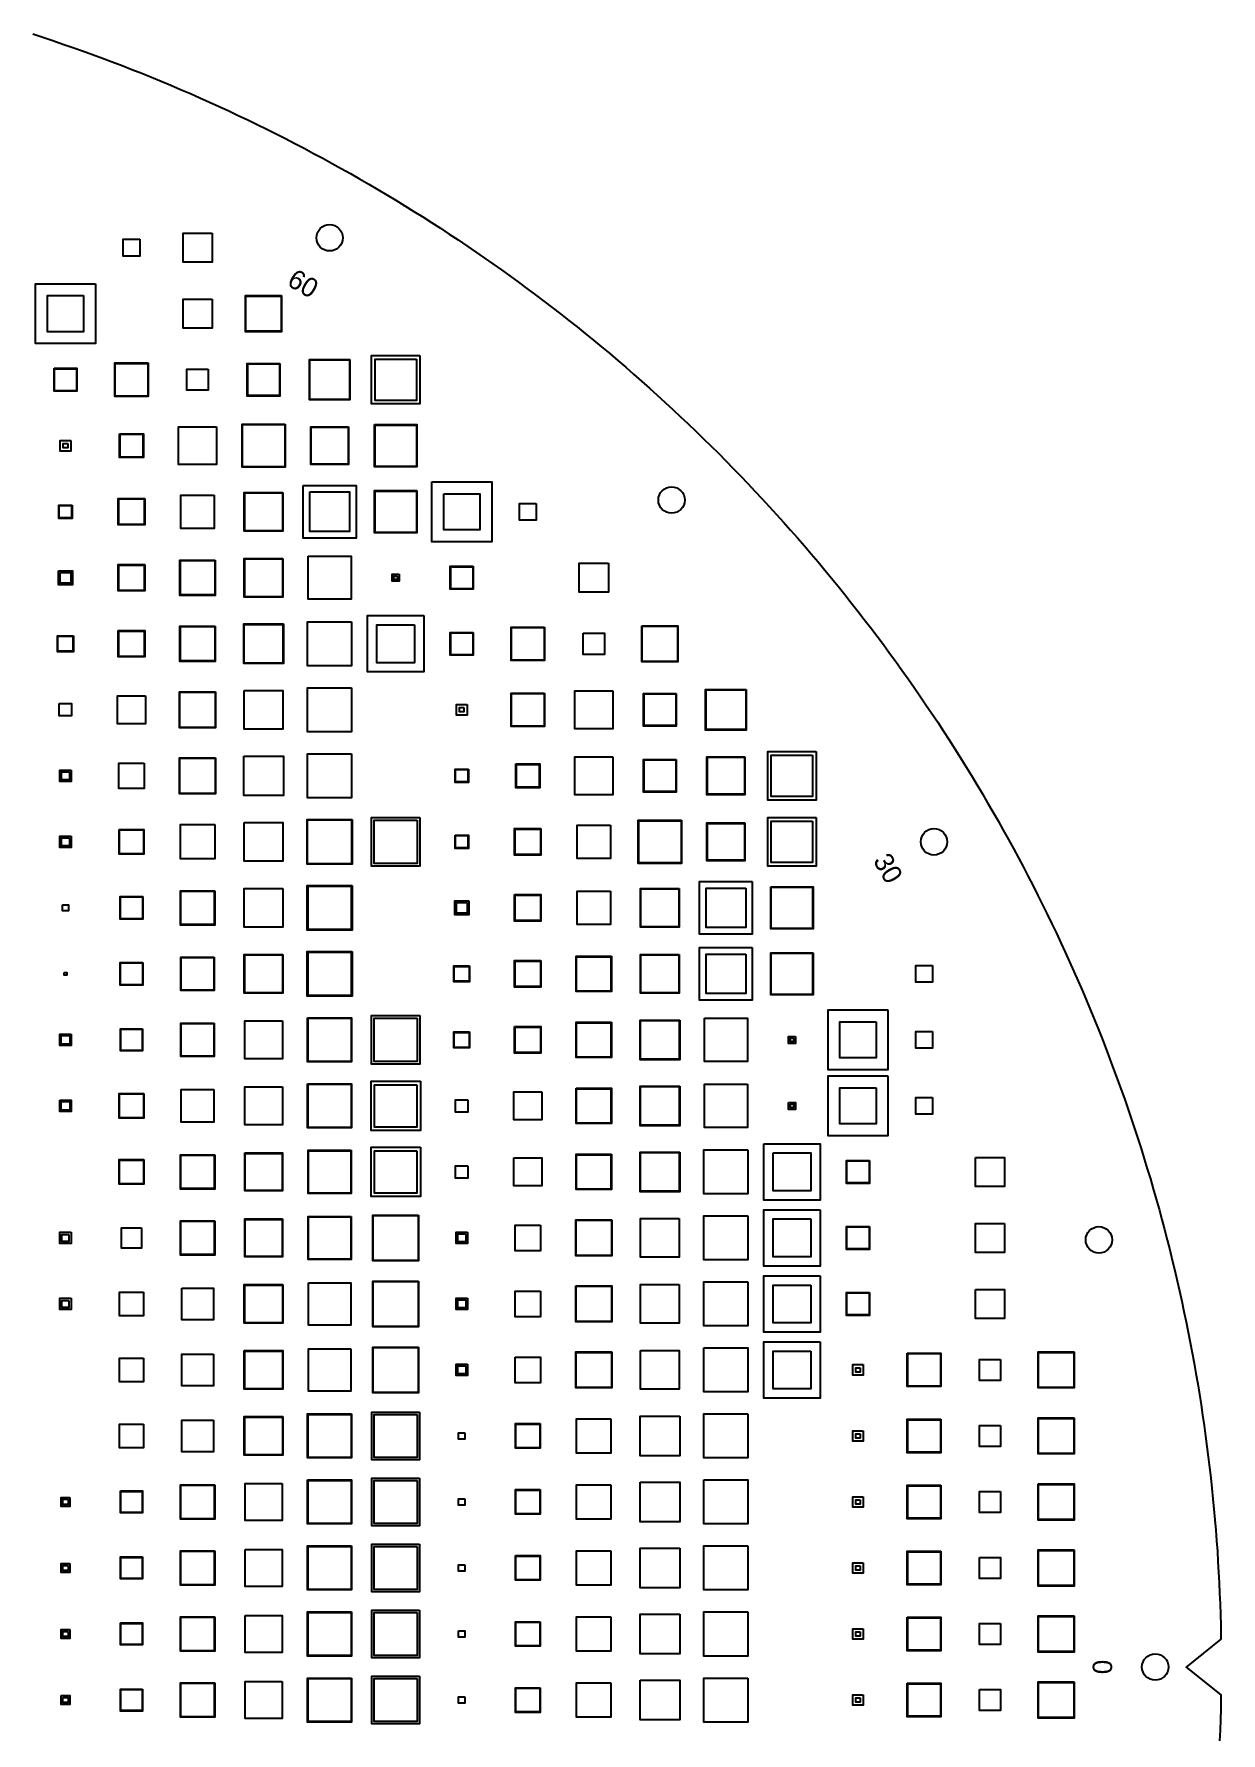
# Model space of a CAD drawing. Header units: millimetres. Extents: x -195 to 195, y -204 to 195.
# Drawn here: x 60.2 to 195, y -7.5 to 185.5 of the extents above; entities that cross this region are included whole.
import ezdxf
from ezdxf.enums import TextEntityAlignment as Align

# ---------------------------------------------------------------- set-up
doc = ezdxf.new("R2010")
doc.units = ezdxf.units.MM
for name, color, linetype in [('M3', 5, 'Continuous'), ('M4', 3, 'Continuous'), ('NPTH', 9, 'Continuous'), ('OUTLINE', 7, 'Continuous'), ('SILK_TOP', 7, 'Continuous')]:
    doc.layers.add(name, color=color, linetype=linetype)

msp = doc.modelspace()

# ---------------------------------------------------------------- linework, layer by layer
at = {"layer": 'M3'}
for points in [[(72.2, 162.2), (72.2, 160.3), (70.3, 160.3), (70.3, 162.2)], [(80.4, 162.9), (80.4, 159.6), (77.1, 159.6), (77.1, 162.9)], [(65.8, 155.8), (65.8, 151.7), (61.7, 151.7), (61.7, 155.8)], [(80.4, 155.4), (80.4, 152.1), (77.1, 152.1), (77.1, 155.4)], [(88.25, 155.75), (88.25, 151.75), (84.25, 151.75), (84.25, 155.75)], [(62.5, 147.5), (65, 147.5), (65, 145), (62.5, 145)], [(73.1, 148.1), (73.1, 144.4), (69.4, 144.4), (69.4, 148.1)], [(79.95, 147.45), (79.95, 145.05), (77.55, 145.05), (77.55, 147.45)], [(88.1, 148.1), (88.1, 144.4), (84.4, 144.4), (84.4, 148.1)], [(96, 148.5), (96, 144), (91.5, 144), (91.5, 148.5)], [(103.6, 148.6), (103.6, 143.9), (98.9, 143.9), (98.9, 148.6)], [(88.7, 141.2), (88.7, 136.3), (83.8, 136.3), (83.8, 141.2)], [(98.9, 141.1), (103.6, 141.1), (103.6, 136.4), (98.9, 136.4)], [(64, 139), (64, 138.5), (63.5, 138.5), (63.5, 139)], [(69.9, 140.1), (72.6, 140.1), (72.6, 137.4), (69.9, 137.4)], [(80.9, 140.9), (80.9, 136.6), (76.6, 136.6), (76.6, 140.9)], [(95.9, 140.9), (95.9, 136.6), (91.6, 136.6), (91.6, 140.9)], [(88.4, 133.4), (88.4, 129.1), (84.1, 129.1), (84.1, 133.4)], [(90.75, 134.25), (96.75, 134.25), (96.75, 128.25), (90.75, 128.25)], [(103.6, 133.6), (103.6, 128.9), (98.9, 128.9), (98.9, 133.6)], [(106.7, 133.3), (110.8, 133.3), (110.8, 129.2), (106.7, 129.2)], [(64.45, 131.95), (64.45, 130.55), (63.05, 130.55), (63.05, 131.95)], [(72.7, 132.7), (72.7, 129.8), (69.8, 129.8), (69.8, 132.7)], [(80.65, 133.15), (80.65, 129.35), (76.85, 129.35), (76.85, 133.15)], [(117.2, 132.2), (117.2, 130.3), (115.3, 130.3), (115.3, 132.2)], [(80.7, 125.7), (80.7, 121.8), (76.8, 121.8), (76.8, 125.7)], [(88.4, 125.9), (88.4, 121.6), (84.1, 121.6), (84.1, 125.9)], [(91.3, 126.2), (96.2, 126.2), (96.2, 121.3), (91.3, 121.3)], [(62.95, 124.55), (64.55, 124.55), (64.55, 122.95), (62.95, 122.95)], [(72.7, 125.2), (72.7, 122.3), (69.8, 122.3), (69.8, 125.2)], [(101.65, 124.15), (101.65, 123.35), (100.85, 123.35), (100.85, 124.15)], [(110, 125), (110, 122.5), (107.5, 122.5), (107.5, 125)], [(125.4, 125.4), (125.4, 122.1), (122.1, 122.1), (122.1, 125.4)], [(80.7, 118.2), (80.7, 114.3), (76.8, 114.3), (76.8, 118.2)], [(88.45, 118.45), (88.45, 114.05), (84.05, 114.05), (84.05, 118.45)], [(96.25, 118.75), (96.25, 113.75), (91.25, 113.75), (91.25, 118.75)], [(103.4, 118.4), (103.4, 114.1), (99.1, 114.1), (99.1, 118.4)], [(118.1, 118.1), (118.1, 114.4), (114.4, 114.4), (114.4, 118.1)], [(129.25, 118.25), (133.25, 118.25), (133.25, 114.25), (129.25, 114.25)], [(64.65, 117.15), (64.65, 115.35), (62.85, 115.35), (62.85, 117.15)], [(69.8, 117.7), (72.7, 117.7), (72.7, 114.8), (69.8, 114.8)], [(110, 117.5), (110, 115), (107.5, 115), (107.5, 117.5)], [(122.55, 117.45), (124.95, 117.45), (124.95, 115.05), (122.55, 115.05)], [(72.85, 110.35), (72.85, 107.15), (69.65, 107.15), (69.65, 110.35)], [(80.75, 110.75), (80.75, 106.75), (76.75, 106.75), (76.75, 110.75)], [(84.05, 110.95), (88.45, 110.95), (88.45, 106.55), (84.05, 106.55)], [(96.25, 111.25), (96.25, 106.25), (91.25, 106.25), (91.25, 111.25)], [(118.1, 110.6), (118.1, 106.9), (114.4, 106.9), (114.4, 110.6)], [(125.9, 110.9), (125.9, 106.6), (121.6, 106.6), (121.6, 110.9)], [(133.1, 110.6), (133.1, 106.9), (129.4, 106.9), (129.4, 110.6)], [(141, 111), (141, 106.5), (136.5, 106.5), (136.5, 111)], [(63.05, 109.45), (64.45, 109.45), (64.45, 108.05), (63.05, 108.05)], [(109, 109), (109, 108.5), (108.5, 108.5), (108.5, 109)], [(72.7, 102.7), (72.7, 99.8), (69.8, 99.8), (69.8, 102.7)], [(80.75, 103.25), (80.75, 99.25), (76.75, 99.25), (76.75, 103.25)], [(84, 103.5), (88.5, 103.5), (88.5, 99), (84, 99)], [(96.25, 103.75), (96.25, 98.75), (91.25, 98.75), (91.25, 103.75)], [(114.9, 102.6), (117.6, 102.6), (117.6, 99.9), (114.9, 99.9)], [(125.9, 103.4), (125.9, 99.1), (121.6, 99.1), (121.6, 103.4)], [(133.1, 103.1), (133.1, 99.4), (129.4, 99.4), (129.4, 103.1)], [(140.9, 103.4), (140.9, 99.1), (136.6, 99.1), (136.6, 103.4)], [(148.6, 103.6), (148.6, 98.9), (143.9, 98.9), (143.9, 103.6)], [(64.4, 101.9), (64.4, 100.6), (63.1, 100.6), (63.1, 101.9)], [(109.45, 101.95), (109.45, 100.55), (108.05, 100.55), (108.05, 101.95)], [(69.85, 95.15), (72.65, 95.15), (72.65, 92.35), (69.85, 92.35)], [(80.7, 95.7), (80.7, 91.8), (76.8, 91.8), (76.8, 95.7)], [(84.05, 95.95), (88.45, 95.95), (88.45, 91.55), (84.05, 91.55)], [(96.25, 96.25), (96.25, 91.25), (91.25, 91.25), (91.25, 96.25)], [(103.7, 96.2), (103.7, 91.3), (98.8, 91.3), (98.8, 96.2)], [(117.7, 95.2), (117.7, 92.3), (114.8, 92.3), (114.8, 95.2)], [(125.65, 95.65), (125.65, 91.85), (121.85, 91.85), (121.85, 95.65)], [(133.7, 96.2), (133.7, 91.3), (128.8, 91.3), (128.8, 96.2)], [(140.9, 95.9), (140.9, 91.6), (136.6, 91.6), (136.6, 95.9)], [(148.6, 96.1), (148.6, 91.4), (143.9, 91.4), (143.9, 96.1)], [(64.4, 94.4), (64.4, 93.1), (63.1, 93.1), (63.1, 94.4)], [(108.05, 94.45), (109.45, 94.45), (109.45, 93.05), (108.05, 93.05)], [(141.75, 89.25), (141.75, 83.25), (135.75, 83.25), (135.75, 89.25)], [(72.5, 87.5), (72.5, 85), (70, 85), (70, 87.5)], [(80.7, 88.2), (80.7, 84.3), (76.8, 84.3), (76.8, 88.2)], [(88.45, 88.45), (88.45, 84.05), (84.05, 84.05), (84.05, 88.45)], [(96.2, 88.7), (96.2, 83.8), (91.3, 83.8), (91.3, 88.7)], [(109.55, 87.05), (109.55, 85.45), (107.95, 85.45), (107.95, 87.05)], [(114.8, 87.7), (117.7, 87.7), (117.7, 84.8), (114.8, 84.8)], [(125.65, 88.15), (125.65, 84.35), (121.85, 84.35), (121.85, 88.15)], [(133.4, 88.4), (133.4, 84.1), (129.1, 84.1), (129.1, 88.4)], [(143.9, 88.6), (148.6, 88.6), (148.6, 83.9), (143.9, 83.9)], [(63.4, 86.6), (64.1, 86.6), (64.1, 85.9), (63.4, 85.9)], [(96.2, 81.2), (96.2, 76.3), (91.3, 76.3), (91.3, 81.2)], [(141.75, 81.75), (141.75, 75.75), (135.75, 75.75), (135.75, 81.75)], [(148.6, 81.1), (148.6, 76.4), (143.9, 76.4), (143.9, 81.1)], [(72.5, 80), (72.5, 77.5), (70, 77.5), (70, 80)], [(80.6, 80.6), (80.6, 76.9), (76.9, 76.9), (76.9, 80.6)], [(88.4, 80.9), (88.4, 76.6), (84.1, 76.6), (84.1, 80.9)], [(109.65, 79.65), (109.65, 77.85), (107.85, 77.85), (107.85, 79.65)], [(117.7, 80.2), (117.7, 77.3), (114.8, 77.3), (114.8, 80.2)], [(125.7, 80.7), (125.7, 76.8), (121.8, 76.8), (121.8, 80.7)], [(133.4, 80.9), (133.4, 76.6), (129.1, 76.6), (129.1, 80.9)], [(162.2, 79.7), (162.2, 77.8), (160.3, 77.8), (160.3, 79.7)], [(63.6, 78.9), (63.9, 78.9), (63.9, 78.6), (63.6, 78.6)], [(88.4, 73.4), (88.4, 69.1), (84.1, 69.1), (84.1, 73.4)], [(91.25, 73.75), (96.25, 73.75), (96.25, 68.75), (91.25, 68.75)], [(103.7, 73.7), (103.7, 68.8), (98.8, 68.8), (98.8, 73.7)], [(133.45, 73.45), (133.45, 69.05), (129.05, 69.05), (129.05, 73.45)], [(136.3, 73.7), (141.2, 73.7), (141.2, 68.8), (136.3, 68.8)], [(64.25, 71.75), (64.25, 70.75), (63.25, 70.75), (63.25, 71.75)], [(72.45, 72.45), (72.45, 70.05), (70.05, 70.05), (70.05, 72.45)], [(80.6, 73.1), (80.6, 69.4), (76.9, 69.4), (76.9, 73.1)], [(109.65, 72.15), (109.65, 70.35), (107.85, 70.35), (107.85, 72.15)], [(114.8, 72.7), (117.7, 72.7), (117.7, 69.8), (114.8, 69.8)], [(125.7, 73.2), (125.7, 69.3), (121.8, 69.3), (121.8, 73.2)], [(146.65, 71.65), (146.65, 70.85), (145.85, 70.85), (145.85, 71.65)], [(155.8, 73.3), (155.8, 69.2), (151.7, 69.2), (151.7, 73.3)], [(162.2, 72.2), (162.2, 70.3), (160.3, 70.3), (160.3, 72.2)], [(88.4, 65.9), (88.4, 61.6), (84.1, 61.6), (84.1, 65.9)], [(91.25, 66.25), (96.25, 66.25), (96.25, 61.25), (91.25, 61.25)], [(104.05, 66.55), (104.05, 60.95), (98.45, 60.95), (98.45, 66.55)], [(121.8, 65.7), (125.7, 65.7), (125.7, 61.8), (121.8, 61.8)], [(133.45, 65.95), (133.45, 61.55), (129.05, 61.55), (129.05, 65.95)], [(141.2, 66.2), (141.2, 61.3), (136.3, 61.3), (136.3, 66.2)], [(155.8, 65.8), (155.8, 61.7), (151.7, 61.7), (151.7, 65.8)], [(63.25, 64.25), (64.25, 64.25), (64.25, 63.25), (63.25, 63.25)], [(72.65, 65.15), (72.65, 62.35), (69.85, 62.35), (69.85, 65.15)], [(80.6, 65.6), (80.6, 61.9), (76.9, 61.9), (76.9, 65.6)], [(109.45, 64.45), (109.45, 63.05), (108.05, 63.05), (108.05, 64.45)], [(117.85, 65.35), (117.85, 62.15), (114.65, 62.15), (114.65, 65.35)], [(145.85, 64.15), (146.65, 64.15), (146.65, 63.35), (145.85, 63.35)], [(162.2, 64.7), (162.2, 62.8), (160.3, 62.8), (160.3, 64.7)], [(80.7, 58.2), (80.7, 54.3), (76.8, 54.3), (76.8, 58.2)], [(84.15, 58.35), (88.35, 58.35), (88.35, 54.15), (84.15, 54.15)], [(96.2, 58.7), (96.2, 53.8), (91.3, 53.8), (91.3, 58.7)], [(104.05, 59.05), (104.05, 53.45), (98.45, 53.45), (98.45, 59.05)], [(125.7, 58.2), (125.7, 54.3), (121.8, 54.3), (121.8, 58.2)], [(133.45, 58.45), (133.45, 54.05), (129.05, 54.05), (129.05, 58.45)], [(141.25, 58.75), (141.25, 53.75), (136.25, 53.75), (136.25, 58.75)], [(144.1, 58.4), (148.4, 58.4), (148.4, 54.1), (144.1, 54.1)], [(72.65, 57.65), (72.65, 54.85), (69.85, 54.85), (69.85, 57.65)], [(109.45, 56.95), (109.45, 55.55), (108.05, 55.55), (108.05, 56.95)], [(114.65, 57.85), (117.85, 57.85), (117.85, 54.65), (114.65, 54.65)], [(155, 57.5), (155, 55), (152.5, 55), (152.5, 57.5)], [(167.1, 57.9), (170.4, 57.9), (170.4, 54.6), (167.1, 54.6)], [(80.7, 50.7), (80.7, 46.8), (76.8, 46.8), (76.8, 50.7)], [(88.35, 50.85), (88.35, 46.65), (84.15, 46.65), (84.15, 50.85)], [(96.2, 51.2), (96.2, 46.3), (91.3, 46.3), (91.3, 51.2)], [(103.8, 51.3), (103.8, 46.2), (98.7, 46.2), (98.7, 51.3)], [(117.7, 50.2), (117.7, 47.3), (114.8, 47.3), (114.8, 50.2)], [(125.75, 50.75), (125.75, 46.75), (121.75, 46.75), (121.75, 50.75)], [(133.45, 50.95), (133.45, 46.55), (129.05, 46.55), (129.05, 50.95)], [(141.25, 51.25), (141.25, 46.25), (136.25, 46.25), (136.25, 51.25)], [(148.4, 50.9), (148.4, 46.6), (144.1, 46.6), (144.1, 50.9)], [(170.4, 50.4), (170.4, 47.1), (167.1, 47.1), (167.1, 50.4)], [(64.4, 49.4), (64.4, 48.1), (63.1, 48.1), (63.1, 49.4)], [(72.4, 49.9), (72.4, 47.6), (70.1, 47.6), (70.1, 49.9)], [(109.4, 49.4), (109.4, 48.1), (108.1, 48.1), (108.1, 49.4)], [(155, 50), (155, 47.5), (152.5, 47.5), (152.5, 50)], [(72.6, 42.6), (72.6, 39.9), (69.9, 39.9), (69.9, 42.6)], [(76.95, 43.05), (80.55, 43.05), (80.55, 39.45), (76.95, 39.45)], [(88.4, 43.4), (88.4, 39.1), (84.1, 39.1), (84.1, 43.4)], [(91.35, 43.65), (96.15, 43.65), (96.15, 38.85), (91.35, 38.85)], [(103.8, 43.8), (103.8, 38.7), (98.7, 38.7), (98.7, 43.8)], [(117.7, 42.7), (117.7, 39.8), (114.8, 39.8), (114.8, 42.7)], [(121.75, 43.25), (125.75, 43.25), (125.75, 39.25), (121.75, 39.25)], [(133.45, 43.45), (133.45, 39.05), (129.05, 39.05), (129.05, 43.45)], [(141.25, 43.75), (141.25, 38.75), (136.25, 38.75), (136.25, 43.75)], [(148.4, 43.4), (148.4, 39.1), (144.1, 39.1), (144.1, 43.4)], [(155, 42.5), (155, 40), (152.5, 40), (152.5, 42.5)], [(167.1, 42.9), (170.4, 42.9), (170.4, 39.6), (167.1, 39.6)], [(64.4, 41.9), (64.4, 40.6), (63.1, 40.6), (63.1, 41.9)], [(109.4, 41.9), (109.4, 40.6), (108.1, 40.6), (108.1, 41.9)], [(72.6, 35.1), (72.6, 32.4), (69.9, 32.4), (69.9, 35.1)], [(80.55, 35.55), (80.55, 31.95), (76.95, 31.95), (76.95, 35.55)], [(84.1, 35.9), (88.4, 35.9), (88.4, 31.6), (84.1, 31.6)], [(96.15, 36.15), (96.15, 31.35), (91.35, 31.35), (91.35, 36.15)], [(103.8, 36.3), (103.8, 31.2), (98.7, 31.2), (98.7, 36.3)], [(114.8, 35.2), (117.7, 35.2), (117.7, 32.3), (114.8, 32.3)], [(125.75, 35.75), (125.75, 31.75), (121.75, 31.75), (121.75, 35.75)], [(129.05, 35.95), (133.45, 35.95), (133.45, 31.55), (129.05, 31.55)], [(136.25, 36.25), (141.25, 36.25), (141.25, 31.25), (136.25, 31.25)], [(148.4, 35.9), (148.4, 31.6), (144.1, 31.6), (144.1, 35.9)], [(159.4, 35.6), (163.1, 35.6), (163.1, 31.9), (159.4, 31.9)], [(169.95, 34.95), (169.95, 32.55), (167.55, 32.55), (167.55, 34.95)], [(178.25, 35.75), (178.25, 31.75), (174.25, 31.75), (174.25, 35.75)], [(109.4, 34.4), (109.4, 33.1), (108.1, 33.1), (108.1, 34.4)], [(154, 34), (154, 33.5), (153.5, 33.5), (153.5, 34)], [(72.6, 27.6), (72.6, 24.9), (69.9, 24.9), (69.9, 27.6)], [(80.55, 28.05), (80.55, 24.45), (76.95, 24.45), (76.95, 28.05)], [(88.4, 28.4), (88.4, 24.1), (84.1, 24.1), (84.1, 28.4)], [(96.25, 28.75), (96.25, 23.75), (91.25, 23.75), (91.25, 28.75)], [(103.7, 28.7), (103.7, 23.8), (98.8, 23.8), (98.8, 28.7)], [(117.65, 27.65), (117.65, 24.85), (114.85, 24.85), (114.85, 27.65)], [(125.7, 28.2), (125.7, 24.3), (121.8, 24.3), (121.8, 28.2)], [(133.5, 28.5), (133.5, 24), (129, 24), (129, 28.5)], [(141.25, 28.75), (141.25, 23.75), (136.25, 23.75), (136.25, 28.75)], [(163.1, 28.1), (163.1, 24.4), (159.4, 24.4), (159.4, 28.1)], [(169.95, 27.45), (169.95, 25.05), (167.55, 25.05), (167.55, 27.45)], [(178.25, 28.25), (178.25, 24.25), (174.25, 24.25), (174.25, 28.25)], [(109.1, 26.6), (109.1, 25.9), (108.4, 25.9), (108.4, 26.6)], [(154, 26.5), (154, 26), (153.5, 26), (153.5, 26.5)], [(91.25, 21.25), (96.25, 21.25), (96.25, 16.25), (91.25, 16.25)], [(136.25, 21.25), (141.25, 21.25), (141.25, 16.25), (136.25, 16.25)], [(70.05, 19.95), (72.45, 19.95), (72.45, 17.55), (70.05, 17.55)], [(80.7, 20.7), (80.7, 16.8), (76.8, 16.8), (76.8, 20.7)], [(88.35, 20.85), (88.35, 16.65), (84.15, 16.65), (84.15, 20.85)], [(103.7, 21.2), (103.7, 16.3), (98.8, 16.3), (98.8, 21.2)], [(117.65, 20.15), (117.65, 17.35), (114.85, 17.35), (114.85, 20.15)], [(125.7, 20.7), (125.7, 16.8), (121.8, 16.8), (121.8, 20.7)], [(129, 21), (133.5, 21), (133.5, 16.5), (129, 16.5)], [(163.1, 20.6), (163.1, 16.9), (159.4, 16.9), (159.4, 20.6)], [(169.95, 19.95), (169.95, 17.55), (167.55, 17.55), (167.55, 19.95)], [(174.25, 20.75), (178.25, 20.75), (178.25, 16.75), (174.25, 16.75)], [(64.05, 19.05), (64.05, 18.45), (63.45, 18.45), (63.45, 19.05)], [(109.1, 19.1), (109.1, 18.4), (108.4, 18.4), (108.4, 19.1)], [(154, 19), (154, 18.5), (153.5, 18.5), (153.5, 19)], [(96.25, 13.75), (96.25, 8.75), (91.25, 8.75), (91.25, 13.75)], [(103.7, 13.7), (103.7, 8.8), (98.8, 8.8), (98.8, 13.7)], [(141.25, 13.75), (141.25, 8.75), (136.25, 8.75), (136.25, 13.75)], [(72.45, 12.45), (72.45, 10.05), (70.05, 10.05), (70.05, 12.45)], [(80.7, 13.2), (80.7, 9.3), (76.8, 9.3), (76.8, 13.2)], [(84.15, 13.35), (88.35, 13.35), (88.35, 9.15), (84.15, 9.15)], [(109.1, 11.6), (109.1, 10.9), (108.4, 10.9), (108.4, 11.6)], [(114.85, 12.65), (117.65, 12.65), (117.65, 9.85), (114.85, 9.85)], [(125.7, 13.2), (125.7, 9.3), (121.8, 9.3), (121.8, 13.2)], [(133.5, 13.5), (133.5, 9), (129, 9), (129, 13.5)], [(163.1, 13.1), (163.1, 9.4), (159.4, 9.4), (159.4, 13.1)], [(167.55, 12.45), (169.95, 12.45), (169.95, 10.05), (167.55, 10.05)], [(178.25, 13.25), (178.25, 9.25), (174.25, 9.25), (174.25, 13.25)], [(64.05, 11.55), (64.05, 10.95), (63.45, 10.95), (63.45, 11.55)], [(154, 11.5), (154, 11), (153.5, 11), (153.5, 11.5)], [(84.15, 5.85), (88.35, 5.85), (88.35, 1.65), (84.15, 1.65)], [(96.25, 6.25), (96.25, 1.25), (91.25, 1.25), (91.25, 6.25)], [(103.7, 6.2), (103.7, 1.3), (98.8, 1.3), (98.8, 6.2)], [(133.5, 6), (133.5, 1.5), (129, 1.5), (129, 6)], [(141.25, 6.25), (141.25, 1.25), (136.25, 1.25), (136.25, 6.25)], [(64.05, 4.05), (64.05, 3.45), (63.45, 3.45), (63.45, 4.05)], [(70.05, 4.95), (72.45, 4.95), (72.45, 2.55), (70.05, 2.55)], [(80.7, 5.7), (80.7, 1.8), (76.8, 1.8), (76.8, 5.7)], [(108.4, 4.1), (109.1, 4.1), (109.1, 3.4), (108.4, 3.4)], [(117.65, 5.15), (117.65, 2.35), (114.85, 2.35), (114.85, 5.15)], [(125.7, 5.7), (125.7, 1.8), (121.8, 1.8), (121.8, 5.7)], [(154, 4), (154, 3.5), (153.5, 3.5), (153.5, 4)], [(159.4, 5.6), (163.1, 5.6), (163.1, 1.9), (159.4, 1.9)], [(169.95, 4.95), (169.95, 2.55), (167.55, 2.55), (167.55, 4.95)], [(178.25, 5.75), (178.25, 1.75), (174.25, 1.75), (174.25, 5.75)], [(80.7, -1.8), (80.7, -5.7), (76.8, -5.7), (76.8, -1.8)], [(88.35, -1.65), (88.35, -5.85), (84.15, -5.85), (84.15, -1.65)], [(96.25, -1.25), (96.25, -6.25), (91.25, -6.25), (91.25, -1.25)], [(103.7, -1.3), (103.7, -6.2), (98.8, -6.2), (98.8, -1.3)], [(125.7, -1.8), (125.7, -5.7), (121.8, -5.7), (121.8, -1.8)], [(129, -1.5), (133.5, -1.5), (133.5, -6), (129, -6)], [(141.25, -1.25), (141.25, -6.25), (136.25, -6.25), (136.25, -1.25)], [(159.4, -1.9), (163.1, -1.9), (163.1, -5.6), (159.4, -5.6)], [(178.25, -1.75), (178.25, -5.75), (174.25, -5.75), (174.25, -1.75)], [(63.45, -3.45), (64.05, -3.45), (64.05, -4.05), (63.45, -4.05)], [(72.45, -2.55), (72.45, -4.95), (70.05, -4.95), (70.05, -2.55)], [(109.1, -3.4), (109.1, -4.1), (108.4, -4.1), (108.4, -3.4)], [(117.65, -2.35), (117.65, -5.15), (114.85, -5.15), (114.85, -2.35)], [(154, -3.5), (154, -4), (153.5, -4), (153.5, -3.5)], [(167.55, -2.55), (169.95, -2.55), (169.95, -4.95), (167.55, -4.95)]]:
    msp.add_lwpolyline(points, close=True, dxfattribs=at)
at = {"layer": 'M4'}
for points in [[(72.2, 162.2), (72.2, 160.3), (70.3, 160.3), (70.3, 162.2)], [(80.4, 162.9), (80.4, 159.6), (77.1, 159.6), (77.1, 162.9)], [(67.15, 157.15), (67.15, 150.35), (60.35, 150.35), (60.35, 157.15)], [(80.4, 155.4), (80.4, 152.1), (77.1, 152.1), (77.1, 155.4)], [(88.3, 155.8), (88.3, 151.7), (84.2, 151.7), (84.2, 155.8)], [(104, 149), (104, 143.5), (98.5, 143.5), (98.5, 149)], [(62.45, 147.55), (65.05, 147.55), (65.05, 144.95), (62.45, 144.95)], [(73.15, 148.15), (73.15, 144.35), (69.35, 144.35), (69.35, 148.15)], [(79.95, 147.45), (79.95, 145.05), (77.55, 145.05), (77.55, 147.45)], [(88.05, 148.05), (88.05, 144.45), (84.45, 144.45), (84.45, 148.05)], [(96.05, 148.55), (96.05, 143.95), (91.45, 143.95), (91.45, 148.55)], [(88.65, 141.15), (88.65, 136.35), (83.85, 136.35), (83.85, 141.15)], [(98.85, 141.15), (103.65, 141.15), (103.65, 136.35), (98.85, 136.35)], [(64.35, 139.35), (64.35, 138.15), (63.15, 138.15), (63.15, 139.35)], [(69.95, 140.05), (72.55, 140.05), (72.55, 137.45), (69.95, 137.45)], [(80.9, 140.9), (80.9, 136.6), (76.6, 136.6), (76.6, 140.9)], [(95.85, 140.85), (95.85, 136.65), (91.65, 136.65), (91.65, 140.85)], [(88.45, 133.45), (88.45, 129.05), (84.05, 129.05), (84.05, 133.45)], [(91.5, 133.5), (96, 133.5), (96, 129), (91.5, 129)], [(103.65, 133.65), (103.65, 128.85), (98.85, 128.85), (98.85, 133.65)], [(105.35, 134.65), (112.15, 134.65), (112.15, 127.85), (105.35, 127.85)], [(64.5, 132), (64.5, 130.5), (63, 130.5), (63, 132)], [(72.75, 132.75), (72.75, 129.75), (69.75, 129.75), (69.75, 132.75)], [(80.65, 133.15), (80.65, 129.35), (76.85, 129.35), (76.85, 133.15)], [(117.2, 132.2), (117.2, 130.3), (115.3, 130.3), (115.3, 132.2)], [(80.75, 125.75), (80.75, 121.75), (76.75, 121.75), (76.75, 125.75)], [(88.45, 125.95), (88.45, 121.55), (84.05, 121.55), (84.05, 125.95)], [(91.3, 126.2), (96.2, 126.2), (96.2, 121.3), (91.3, 121.3)], [(63.15, 124.35), (64.35, 124.35), (64.35, 123.15), (63.15, 123.15)], [(72.75, 125.25), (72.75, 122.25), (69.75, 122.25), (69.75, 125.25)], [(101.45, 123.95), (101.45, 123.55), (101.05, 123.55), (101.05, 123.95)], [(110.05, 125.05), (110.05, 122.45), (107.45, 122.45), (107.45, 125.05)], [(125.4, 125.4), (125.4, 122.1), (122.1, 122.1), (122.1, 125.4)], [(69.75, 117.75), (72.75, 117.75), (72.75, 114.75), (69.75, 114.75)], [(80.75, 118.25), (80.75, 114.25), (76.75, 114.25), (76.75, 118.25)], [(88.5, 118.5), (88.5, 114), (84, 114), (84, 118.5)], [(96.25, 118.75), (96.25, 113.75), (91.25, 113.75), (91.25, 118.75)], [(104.45, 119.45), (104.45, 113.05), (98.05, 113.05), (98.05, 119.45)], [(118.15, 118.15), (118.15, 114.35), (114.35, 114.35), (114.35, 118.15)], [(129.2, 118.3), (133.3, 118.3), (133.3, 114.2), (129.2, 114.2)], [(64.6, 117.1), (64.6, 115.4), (62.9, 115.4), (62.9, 117.1)], [(110.05, 117.55), (110.05, 114.95), (107.45, 114.95), (107.45, 117.55)], [(122.55, 117.45), (124.95, 117.45), (124.95, 115.05), (122.55, 115.05)], [(72.85, 110.35), (72.85, 107.15), (69.65, 107.15), (69.65, 110.35)], [(80.8, 110.8), (80.8, 106.7), (76.7, 106.7), (76.7, 110.8)], [(84.05, 110.95), (88.45, 110.95), (88.45, 106.55), (84.05, 106.55)], [(96.25, 111.25), (96.25, 106.25), (91.25, 106.25), (91.25, 111.25)], [(118.15, 110.65), (118.15, 106.85), (114.35, 106.85), (114.35, 110.65)], [(125.9, 110.9), (125.9, 106.6), (121.6, 106.6), (121.6, 110.9)], [(133.05, 110.55), (133.05, 106.95), (129.45, 106.95), (129.45, 110.55)], [(141.05, 111.05), (141.05, 106.45), (136.45, 106.45), (136.45, 111.05)], [(63.05, 109.45), (64.45, 109.45), (64.45, 108.05), (63.05, 108.05)], [(109.35, 109.35), (109.35, 108.15), (108.15, 108.15), (108.15, 109.35)], [(72.7, 102.7), (72.7, 99.8), (69.8, 99.8), (69.8, 102.7)], [(80.8, 103.3), (80.8, 99.2), (76.7, 99.2), (76.7, 103.3)], [(84, 103.5), (88.5, 103.5), (88.5, 99), (84, 99)], [(96.25, 103.75), (96.25, 98.75), (91.25, 98.75), (91.25, 103.75)], [(114.95, 102.55), (117.55, 102.55), (117.55, 99.95), (114.95, 99.95)], [(125.9, 103.4), (125.9, 99.1), (121.6, 99.1), (121.6, 103.4)], [(133.05, 103.05), (133.05, 99.45), (129.45, 99.45), (129.45, 103.05)], [(140.85, 103.35), (140.85, 99.15), (136.65, 99.15), (136.65, 103.35)], [(149, 104), (149, 98.5), (143.5, 98.5), (143.5, 104)], [(64.2, 101.7), (64.2, 100.8), (63.3, 100.8), (63.3, 101.7)], [(109.5, 102), (109.5, 100.5), (108, 100.5), (108, 102)], [(69.9, 95.1), (72.6, 95.1), (72.6, 92.4), (69.9, 92.4)], [(80.7, 95.7), (80.7, 91.8), (76.8, 91.8), (76.8, 95.7)], [(84.05, 95.95), (88.45, 95.95), (88.45, 91.55), (84.05, 91.55)], [(96.3, 96.3), (96.3, 91.2), (91.2, 91.2), (91.2, 96.3)], [(104, 96.5), (104, 91), (98.5, 91), (98.5, 96.5)], [(117.75, 95.25), (117.75, 92.25), (114.75, 92.25), (114.75, 95.25)], [(125.65, 95.65), (125.65, 91.85), (121.85, 91.85), (121.85, 95.65)], [(133.65, 96.15), (133.65, 91.35), (128.85, 91.35), (128.85, 96.15)], [(140.85, 95.85), (140.85, 91.65), (136.65, 91.65), (136.65, 95.85)], [(149, 96.5), (149, 91), (143.5, 91), (143.5, 96.5)], [(64.2, 94.2), (64.2, 93.3), (63.3, 93.3), (63.3, 94.2)], [(108, 94.5), (109.5, 94.5), (109.5, 93), (108, 93)], [(96.3, 88.8), (96.3, 83.7), (91.2, 83.7), (91.2, 88.8)], [(72.55, 87.55), (72.55, 84.95), (69.95, 84.95), (69.95, 87.55)], [(80.65, 88.15), (80.65, 84.35), (76.85, 84.35), (76.85, 88.15)], [(88.45, 88.45), (88.45, 84.05), (84.05, 84.05), (84.05, 88.45)], [(114.75, 87.75), (117.75, 87.75), (117.75, 84.75), (114.75, 84.75)], [(125.65, 88.15), (125.65, 84.35), (121.85, 84.35), (121.85, 88.15)], [(133.45, 88.45), (133.45, 84.05), (129.05, 84.05), (129.05, 88.45)], [(141, 88.5), (141, 84), (136.5, 84), (136.5, 88.5)], [(143.85, 88.65), (148.65, 88.65), (148.65, 83.85), (143.85, 83.85)], [(63.4, 86.6), (64.1, 86.6), (64.1, 85.9), (63.4, 85.9)], [(109.35, 86.85), (109.35, 85.65), (108.15, 85.65), (108.15, 86.85)], [(96.3, 81.3), (96.3, 76.2), (91.2, 76.2), (91.2, 81.3)], [(148.65, 81.15), (148.65, 76.35), (143.85, 76.35), (143.85, 81.15)], [(72.55, 80.05), (72.55, 77.45), (69.95, 77.45), (69.95, 80.05)], [(80.65, 80.65), (80.65, 76.85), (76.85, 76.85), (76.85, 80.65)], [(88.45, 80.95), (88.45, 76.55), (84.05, 76.55), (84.05, 80.95)], [(109.6, 79.6), (109.6, 77.9), (107.9, 77.9), (107.9, 79.6)], [(117.75, 80.25), (117.75, 77.25), (114.75, 77.25), (114.75, 80.25)], [(125.75, 80.75), (125.75, 76.75), (121.75, 76.75), (121.75, 80.75)], [(133.45, 80.95), (133.45, 76.55), (129.05, 76.55), (129.05, 80.95)], [(141, 81), (141, 76.5), (136.5, 76.5), (136.5, 81)], [(162.2, 79.7), (162.2, 77.8), (160.3, 77.8), (160.3, 79.7)], [(63.6, 78.9), (63.9, 78.9), (63.9, 78.6), (63.6, 78.6)], [(88.4, 73.4), (88.4, 69.1), (84.1, 69.1), (84.1, 73.4)], [(91.3, 73.7), (96.2, 73.7), (96.2, 68.8), (91.3, 68.8)], [(104, 74), (104, 68.5), (98.5, 68.5), (98.5, 74)], [(133.5, 73.5), (133.5, 69), (129, 69), (129, 73.5)], [(136.3, 73.7), (141.2, 73.7), (141.2, 68.8), (136.3, 68.8)], [(157.15, 74.65), (157.15, 67.85), (150.35, 67.85), (150.35, 74.65)], [(64.4, 71.9), (64.4, 70.6), (63.1, 70.6), (63.1, 71.9)], [(72.5, 72.5), (72.5, 70), (70, 70), (70, 72.5)], [(80.65, 73.15), (80.65, 69.35), (76.85, 69.35), (76.85, 73.15)], [(109.6, 72.1), (109.6, 70.4), (107.9, 70.4), (107.9, 72.1)], [(114.75, 72.75), (117.75, 72.75), (117.75, 69.75), (114.75, 69.75)], [(125.75, 73.25), (125.75, 69.25), (121.75, 69.25), (121.75, 73.25)], [(146.45, 71.45), (146.45, 71.05), (146.05, 71.05), (146.05, 71.45)], [(162.2, 72.2), (162.2, 70.3), (160.3, 70.3), (160.3, 72.2)], [(88.4, 65.9), (88.4, 61.6), (84.1, 61.6), (84.1, 65.9)], [(91.3, 66.2), (96.2, 66.2), (96.2, 61.3), (91.3, 61.3)], [(103.65, 66.15), (103.65, 61.35), (98.85, 61.35), (98.85, 66.15)], [(121.75, 65.75), (125.75, 65.75), (125.75, 61.75), (121.75, 61.75)], [(133.5, 66), (133.5, 61.5), (129, 61.5), (129, 66)], [(141.2, 66.2), (141.2, 61.3), (136.3, 61.3), (136.3, 66.2)], [(157.15, 67.15), (157.15, 60.35), (150.35, 60.35), (150.35, 67.15)], [(63.1, 64.4), (64.4, 64.4), (64.4, 63.1), (63.1, 63.1)], [(72.6, 65.1), (72.6, 62.4), (69.9, 62.4), (69.9, 65.1)], [(80.6, 65.6), (80.6, 61.9), (76.9, 61.9), (76.9, 65.6)], [(109.45, 64.45), (109.45, 63.05), (108.05, 63.05), (108.05, 64.45)], [(117.85, 65.35), (117.85, 62.15), (114.65, 62.15), (114.65, 65.35)], [(146.05, 63.95), (146.45, 63.95), (146.45, 63.55), (146.05, 63.55)], [(162.2, 64.7), (162.2, 62.8), (160.3, 62.8), (160.3, 64.7)], [(80.65, 58.15), (80.65, 54.35), (76.85, 54.35), (76.85, 58.15)], [(84.1, 58.4), (88.4, 58.4), (88.4, 54.1), (84.1, 54.1)], [(96.15, 58.65), (96.15, 53.85), (91.35, 53.85), (91.35, 58.65)], [(103.65, 58.65), (103.65, 53.85), (98.85, 53.85), (98.85, 58.65)], [(125.75, 58.25), (125.75, 54.25), (121.75, 54.25), (121.75, 58.25)], [(133.5, 58.5), (133.5, 54), (129, 54), (129, 58.5)], [(141.25, 58.75), (141.25, 53.75), (136.25, 53.75), (136.25, 58.75)], [(143.05, 59.45), (149.45, 59.45), (149.45, 53.05), (143.05, 53.05)], [(72.6, 57.6), (72.6, 54.9), (69.9, 54.9), (69.9, 57.6)], [(109.45, 56.95), (109.45, 55.55), (108.05, 55.55), (108.05, 56.95)], [(114.65, 57.85), (117.85, 57.85), (117.85, 54.65), (114.65, 54.65)], [(155.05, 57.55), (155.05, 54.95), (152.45, 54.95), (152.45, 57.55)], [(167.1, 57.9), (170.4, 57.9), (170.4, 54.6), (167.1, 54.6)], [(80.65, 50.65), (80.65, 46.85), (76.85, 46.85), (76.85, 50.65)], [(88.4, 50.9), (88.4, 46.6), (84.1, 46.6), (84.1, 50.9)], [(96.15, 51.15), (96.15, 46.35), (91.35, 46.35), (91.35, 51.15)], [(103.85, 51.35), (103.85, 46.15), (98.65, 46.15), (98.65, 51.35)], [(117.7, 50.2), (117.7, 47.3), (114.8, 47.3), (114.8, 50.2)], [(125.8, 50.8), (125.8, 46.7), (121.7, 46.7), (121.7, 50.8)], [(133.45, 50.95), (133.45, 46.55), (129.05, 46.55), (129.05, 50.95)], [(141.25, 51.25), (141.25, 46.25), (136.25, 46.25), (136.25, 51.25)], [(149.45, 51.95), (149.45, 45.55), (143.05, 45.55), (143.05, 51.95)], [(170.4, 50.4), (170.4, 47.1), (167.1, 47.1), (167.1, 50.4)], [(64.15, 49.15), (64.15, 48.35), (63.35, 48.35), (63.35, 49.15)], [(72.4, 49.9), (72.4, 47.6), (70.1, 47.6), (70.1, 49.9)], [(109.2, 49.2), (109.2, 48.3), (108.3, 48.3), (108.3, 49.2)], [(155.05, 50.05), (155.05, 47.45), (152.45, 47.45), (152.45, 50.05)], [(149.45, 44.45), (149.45, 38.05), (143.05, 38.05), (143.05, 44.45)], [(72.6, 42.6), (72.6, 39.9), (69.9, 39.9), (69.9, 42.6)], [(76.95, 43.05), (80.55, 43.05), (80.55, 39.45), (76.95, 39.45)], [(88.45, 43.45), (88.45, 39.05), (84.05, 39.05), (84.05, 43.45)], [(91.35, 43.65), (96.15, 43.65), (96.15, 38.85), (91.35, 38.85)], [(103.85, 43.85), (103.85, 38.65), (98.65, 38.65), (98.65, 43.85)], [(117.7, 42.7), (117.7, 39.8), (114.8, 39.8), (114.8, 42.7)], [(121.7, 43.3), (125.8, 43.3), (125.8, 39.2), (121.7, 39.2)], [(133.45, 43.45), (133.45, 39.05), (129.05, 39.05), (129.05, 43.45)], [(141.25, 43.75), (141.25, 38.75), (136.25, 38.75), (136.25, 43.75)], [(155.05, 42.55), (155.05, 39.95), (152.45, 39.95), (152.45, 42.55)], [(167.1, 42.9), (170.4, 42.9), (170.4, 39.6), (167.1, 39.6)], [(64.15, 41.65), (64.15, 40.85), (63.35, 40.85), (63.35, 41.65)], [(109.2, 41.7), (109.2, 40.8), (108.3, 40.8), (108.3, 41.7)], [(149.45, 36.95), (149.45, 30.55), (143.05, 30.55), (143.05, 36.95)], [(72.6, 35.1), (72.6, 32.4), (69.9, 32.4), (69.9, 35.1)], [(80.55, 35.55), (80.55, 31.95), (76.95, 31.95), (76.95, 35.55)], [(84.05, 35.95), (88.45, 35.95), (88.45, 31.55), (84.05, 31.55)], [(96.15, 36.15), (96.15, 31.35), (91.35, 31.35), (91.35, 36.15)], [(103.85, 36.35), (103.85, 31.15), (98.65, 31.15), (98.65, 36.35)], [(114.8, 35.2), (117.7, 35.2), (117.7, 32.3), (114.8, 32.3)], [(125.8, 35.8), (125.8, 31.7), (121.7, 31.7), (121.7, 35.8)], [(129.05, 35.95), (133.45, 35.95), (133.45, 31.55), (129.05, 31.55)], [(136.25, 36.25), (141.25, 36.25), (141.25, 31.25), (136.25, 31.25)], [(159.35, 35.65), (163.15, 35.65), (163.15, 31.85), (159.35, 31.85)], [(169.95, 34.95), (169.95, 32.55), (167.55, 32.55), (167.55, 34.95)], [(178.3, 35.8), (178.3, 31.7), (174.2, 31.7), (174.2, 35.8)], [(109.2, 34.2), (109.2, 33.3), (108.3, 33.3), (108.3, 34.2)], [(154.35, 34.35), (154.35, 33.15), (153.15, 33.15), (153.15, 34.35)], [(72.6, 27.6), (72.6, 24.9), (69.9, 24.9), (69.9, 27.6)], [(80.55, 28.05), (80.55, 24.45), (76.95, 24.45), (76.95, 28.05)], [(88.45, 28.45), (88.45, 24.05), (84.05, 24.05), (84.05, 28.45)], [(96.2, 28.7), (96.2, 23.8), (91.3, 23.8), (91.3, 28.7)], [(103.95, 28.95), (103.95, 23.55), (98.55, 23.55), (98.55, 28.95)], [(117.6, 27.6), (117.6, 24.9), (114.9, 24.9), (114.9, 27.6)], [(125.7, 28.2), (125.7, 24.3), (121.8, 24.3), (121.8, 28.2)], [(133.5, 28.5), (133.5, 24), (129, 24), (129, 28.5)], [(141.25, 28.75), (141.25, 23.75), (136.25, 23.75), (136.25, 28.75)], [(163.15, 28.15), (163.15, 24.35), (159.35, 24.35), (159.35, 28.15)], [(169.95, 27.45), (169.95, 25.05), (167.55, 25.05), (167.55, 27.45)], [(178.3, 28.3), (178.3, 24.2), (174.2, 24.2), (174.2, 28.3)], [(109.1, 26.6), (109.1, 25.9), (108.4, 25.9), (108.4, 26.6)], [(154.35, 26.85), (154.35, 25.65), (153.15, 25.65), (153.15, 26.85)], [(103.95, 21.45), (103.95, 16.05), (98.55, 16.05), (98.55, 21.45)], [(136.25, 21.25), (141.25, 21.25), (141.25, 16.25), (136.25, 16.25)], [(70, 20), (72.5, 20), (72.5, 17.5), (70, 17.5)], [(80.65, 20.65), (80.65, 16.85), (76.85, 16.85), (76.85, 20.65)], [(88.35, 20.85), (88.35, 16.65), (84.15, 16.65), (84.15, 20.85)], [(91.3, 21.2), (96.2, 21.2), (96.2, 16.3), (91.3, 16.3)], [(117.6, 20.1), (117.6, 17.4), (114.9, 17.4), (114.9, 20.1)], [(125.7, 20.7), (125.7, 16.8), (121.8, 16.8), (121.8, 20.7)], [(129, 21), (133.5, 21), (133.5, 16.5), (129, 16.5)], [(154.35, 19.35), (154.35, 18.15), (153.15, 18.15), (153.15, 19.35)], [(163.15, 20.65), (163.15, 16.85), (159.35, 16.85), (159.35, 20.65)], [(169.95, 19.95), (169.95, 17.55), (167.55, 17.55), (167.55, 19.95)], [(174.2, 20.8), (178.3, 20.8), (178.3, 16.7), (174.2, 16.7)], [(64.25, 19.25), (64.25, 18.25), (63.25, 18.25), (63.25, 19.25)], [(109.1, 19.1), (109.1, 18.4), (108.4, 18.4), (108.4, 19.1)], [(96.2, 13.7), (96.2, 8.8), (91.3, 8.8), (91.3, 13.7)], [(103.95, 13.95), (103.95, 8.55), (98.55, 8.55), (98.55, 13.95)], [(141.25, 13.75), (141.25, 8.75), (136.25, 8.75), (136.25, 13.75)], [(64.25, 11.75), (64.25, 10.75), (63.25, 10.75), (63.25, 11.75)], [(72.5, 12.5), (72.5, 10), (70, 10), (70, 12.5)], [(80.65, 13.15), (80.65, 9.35), (76.85, 9.35), (76.85, 13.15)], [(84.15, 13.35), (88.35, 13.35), (88.35, 9.15), (84.15, 9.15)], [(109.1, 11.6), (109.1, 10.9), (108.4, 10.9), (108.4, 11.6)], [(114.9, 12.6), (117.6, 12.6), (117.6, 9.9), (114.9, 9.9)], [(125.7, 13.2), (125.7, 9.3), (121.8, 9.3), (121.8, 13.2)], [(133.5, 13.5), (133.5, 9), (129, 9), (129, 13.5)], [(154.35, 11.85), (154.35, 10.65), (153.15, 10.65), (153.15, 11.85)], [(163.15, 13.15), (163.15, 9.35), (159.35, 9.35), (159.35, 13.15)], [(167.55, 12.45), (169.95, 12.45), (169.95, 10.05), (167.55, 10.05)], [(178.3, 13.3), (178.3, 9.2), (174.2, 9.2), (174.2, 13.3)], [(84.15, 5.85), (88.35, 5.85), (88.35, 1.65), (84.15, 1.65)], [(96.2, 6.2), (96.2, 1.3), (91.3, 1.3), (91.3, 6.2)], [(103.95, 6.45), (103.95, 1.05), (98.55, 1.05), (98.55, 6.45)], [(133.5, 6), (133.5, 1.5), (129, 1.5), (129, 6)], [(141.25, 6.25), (141.25, 1.25), (136.25, 1.25), (136.25, 6.25)], [(178.3, 5.8), (178.3, 1.7), (174.2, 1.7), (174.2, 5.8)], [(64.25, 4.25), (64.25, 3.25), (63.25, 3.25), (63.25, 4.25)], [(70, 5), (72.5, 5), (72.5, 2.5), (70, 2.5)], [(80.65, 5.65), (80.65, 1.85), (76.85, 1.85), (76.85, 5.65)], [(108.4, 4.1), (109.1, 4.1), (109.1, 3.4), (108.4, 3.4)], [(117.6, 5.1), (117.6, 2.4), (114.9, 2.4), (114.9, 5.1)], [(125.7, 5.7), (125.7, 1.8), (121.8, 1.8), (121.8, 5.7)], [(154.35, 4.35), (154.35, 3.15), (153.15, 3.15), (153.15, 4.35)], [(159.35, 5.65), (163.15, 5.65), (163.15, 1.85), (159.35, 1.85)], [(169.95, 4.95), (169.95, 2.55), (167.55, 2.55), (167.55, 4.95)], [(80.65, -1.85), (80.65, -5.65), (76.85, -5.65), (76.85, -1.85)], [(88.35, -1.65), (88.35, -5.85), (84.15, -5.85), (84.15, -1.65)], [(96.2, -1.3), (96.2, -6.2), (91.3, -6.2), (91.3, -1.3)], [(103.95, -1.05), (103.95, -6.45), (98.55, -6.45), (98.55, -1.05)], [(125.7, -1.8), (125.7, -5.7), (121.8, -5.7), (121.8, -1.8)], [(129, -1.5), (133.5, -1.5), (133.5, -6), (129, -6)], [(141.25, -1.25), (141.25, -6.25), (136.25, -6.25), (136.25, -1.25)], [(159.35, -1.85), (163.15, -1.85), (163.15, -5.65), (159.35, -5.65)], [(178.3, -1.7), (178.3, -5.8), (174.2, -5.8), (174.2, -1.7)], [(63.25, -3.25), (64.25, -3.25), (64.25, -4.25), (63.25, -4.25)], [(72.5, -2.5), (72.5, -5), (70, -5), (70, -2.5)], [(109.1, -3.4), (109.1, -4.1), (108.4, -4.1), (108.4, -3.4)], [(117.6, -2.4), (117.6, -5.1), (114.9, -5.1), (114.9, -2.4)], [(154.35, -3.15), (154.35, -4.35), (153.15, -4.35), (153.15, -3.15)], [(167.55, -2.55), (169.95, -2.55), (169.95, -4.95), (167.55, -4.95)]]:
    msp.add_lwpolyline(points, close=True, dxfattribs=at)
at = {"layer": 'NPTH'}
for centre in [(93.75, 162.38), (132.58, 132.58), (162.38, 93.75), (181.11, 48.53), (187.5, 0)]:
    msp.add_circle(centre, 1.5, dxfattribs=at)
at = {"layer": 'OUTLINE'}
msp.add_lwpolyline([(60.03, 185.53), (61.17, 185.16), (62.3, 184.78), (63.44, 184.39), (64.57, 184), (65.69, 183.6), (66.82, 183.19), (67.94, 182.78), (69.06, 182.36), (70.18, 181.93), (71.29, 181.5), (72.41, 181.06), (73.52, 180.61), (74.62, 180.16), (75.73, 179.7), (76.83, 179.23), (77.93, 178.75), (79.02, 178.27), (80.11, 177.78), (81.2, 177.29), (82.29, 176.79), (83.37, 176.28), (84.45, 175.76), (85.53, 175.24), (86.6, 174.71), (87.67, 174.18), (88.74, 173.64), (89.81, 173.09), (90.87, 172.54), (91.92, 171.97), (92.98, 171.41), (94.03, 170.83), (95.07, 170.25), (96.12, 169.67), (97.15, 169.07), (98.19, 168.47), (99.22, 167.87), (100.25, 167.26), (101.27, 166.64), (102.29, 166.01), (103.31, 165.38), (104.32, 164.75), (105.33, 164.1), (106.34, 163.45), (107.34, 162.8), (108.34, 162.14), (109.33, 161.47), (110.32, 160.79), (111.3, 160.11), (112.28, 159.43), (113.26, 158.74), (114.23, 158.04), (115.2, 157.34), (116.16, 156.63), (117.12, 155.91), (118.07, 155.19), (119.02, 154.46), (119.97, 153.73), (120.91, 152.99), (121.85, 152.24), (122.78, 151.49), (123.71, 150.74), (124.63, 149.98), (125.55, 149.21), (126.46, 148.43), (127.37, 147.66), (128.27, 146.87), (129.17, 146.08), (130.06, 145.29), (130.95, 144.49), (131.84, 143.68), (132.72, 142.87), (133.59, 142.05), (134.46, 141.23), (135.32, 140.4), (136.18, 139.57), (137.04, 138.73), (137.89, 137.89), (138.73, 137.04), (139.57, 136.18), (140.4, 135.32), (141.23, 134.46), (142.05, 133.59), (142.87, 132.72), (143.68, 131.84), (144.49, 130.95), (145.29, 130.06), (146.08, 129.17), (146.87, 128.27), (147.66, 127.37), (148.43, 126.46), (149.21, 125.55), (149.98, 124.63), (150.74, 123.71), (151.49, 122.78), (152.24, 121.85), (152.99, 120.91), (153.73, 119.97), (154.46, 119.02), (155.19, 118.07), (155.91, 117.12), (156.63, 116.16), (157.34, 115.2), (158.04, 114.23), (158.74, 113.26), (159.43, 112.28), (160.11, 111.3), (160.79, 110.32), (161.47, 109.33), (162.14, 108.34), (162.8, 107.34), (163.45, 106.34), (164.1, 105.33), (164.75, 104.32), (165.38, 103.31), (166.01, 102.29), (166.64, 101.27), (167.26, 100.25), (167.87, 99.22), (168.47, 98.19), (169.07, 97.15), (169.67, 96.12), (170.25, 95.07), (170.83, 94.03), (171.41, 92.98), (171.97, 91.92), (172.54, 90.87), (173.09, 89.81), (173.64, 88.74), (174.18, 87.67), (174.71, 86.6), (175.24, 85.53), (175.76, 84.45), (176.28, 83.37), (176.79, 82.29), (177.29, 81.2), (177.78, 80.11), (178.27, 79.02), (178.75, 77.93), (179.23, 76.83), (179.7, 75.73), (180.16, 74.62), (180.61, 73.52), (181.06, 72.41), (181.5, 71.29), (181.93, 70.18), (182.36, 69.06), (182.78, 67.94), (183.19, 66.82), (183.6, 65.69), (184, 64.57), (184.39, 63.44), (184.78, 62.3), (185.16, 61.17), (185.53, 60.03), (185.89, 58.89), (186.25, 57.75), (186.6, 56.61), (186.95, 55.46), (187.28, 54.31), (187.61, 53.16), (187.94, 52.01), (188.25, 50.85), (188.56, 49.7), (188.86, 48.54), (189.16, 47.38), (189.44, 46.22), (189.72, 45.06), (190, 43.89), (190.26, 42.72), (190.52, 41.56), (190.77, 40.39), (191.02, 39.22), (191.25, 38.04), (191.48, 36.87), (191.71, 35.69), (191.92, 34.52), (192.13, 33.34), (192.33, 32.16), (192.52, 30.98), (192.71, 29.8), (192.89, 28.61), (193.06, 27.43), (193.23, 26.24), (193.38, 25.06), (193.53, 23.87), (193.68, 22.68), (193.81, 21.49), (193.94, 20.3), (194.06, 19.11), (194.17, 17.92), (194.28, 16.73), (194.38, 15.54), (194.47, 14.35), (194.56, 13.15), (194.63, 11.96), (194.7, 10.76), (194.77, 9.57), (194.82, 8.37), (194.87, 7.18), (194.91, 5.98), (194.94, 4.79), (194.97, 3.59), (194.97, 3.18), (191, 0), (194.97, -3.18), (194.97, -3.59), (194.94, -4.79), (194.91, -5.98), (194.87, -7.18), (194.82, -8.37)], dxfattribs=at)

# ---------------------------------------------------------------- texts
at = {"layer": 'SILK_TOP'}
for s, rotation, p in [('60', -30, (90.75, 157.18)), ('30', -60, (157.18, 90.75)), ('0', -90, (181.5, 0))]:
    msp.add_text(s, height=2.2, rotation=rotation, dxfattribs=at).set_placement(p, align=Align.MIDDLE_CENTER)

doc.saveas('drawing.dxf')
